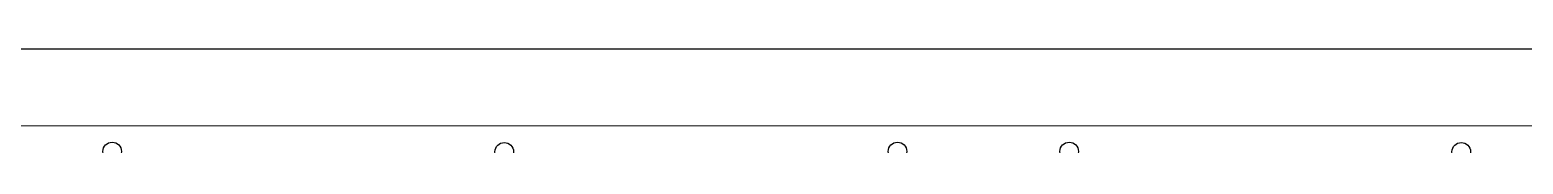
# Model space of a CAD drawing. Header units: inches. Extents: x 10143 to 33197, y -150 to 3760.
# Drawn here: x 14344 to 15247, y 2040 to 2098 of the extents above; entities that cross this region are included whole.
import ezdxf

# ---------------------------------------------------------------- set-up
doc = ezdxf.new("R2010")
doc.units = ezdxf.units.IN
doc.header["$LTSCALE"] = 0.5
doc.header["$MEASUREMENT"] = 0
doc.layers.add('ELE1', color=3, linetype='Continuous', lineweight=9)

msp = doc.modelspace()

# ---------------------------------------------------------------- linework, layer by layer
for centre in [(14394.23, 2035.74), (14631.07, 2035.54), (14868.63, 2035.76), (14972.34, 2035.74), (15209.18, 2035.54)]:
    msp.add_circle(centre, 5.6)
at = {"layer": 'Defpoints'}
msp.add_lwpolyline([(16809.18, 2097.54), (13631.58, 2097.54), (13631.58, -150.43), (16809.18, -150.43)], close=True, dxfattribs=at)
at = {"layer": 'ELE1'}
msp.add_lwpolyline([(13677.89, 2051.22), (16762.86, 2051.22), (16762.86, -104.11), (13677.89, -104.11)], close=True, dxfattribs=at)

doc.saveas('drawing.dxf')
